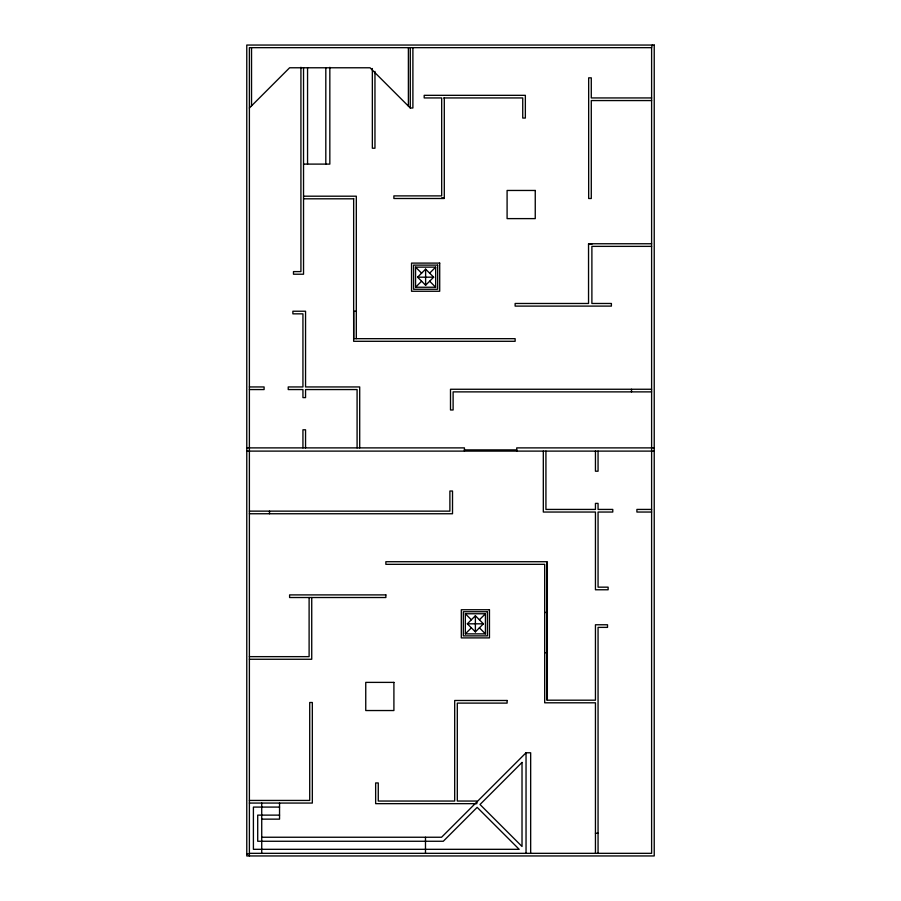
<?xml version="1.0" encoding="UTF-8"?>
<svg xmlns="http://www.w3.org/2000/svg" width="901" height="901" viewBox="0 0 901 901"><rect width="100%" height="100%" fill="white"/><g stroke="black" fill="none" stroke-linecap="round" stroke-linejoin="round"><path stroke-width="1.35" d="M651.614 47.663L249.386 47.663L249.386 853.337L651.614 853.337L651.614 47.663L652.223 45.05M249.386 107.996L289.604 67.778L370.052 67.778L410.282 107.996L412.895 107.996L412.895 47.663M417.58 277.181L425.621 269.14L433.663 277.181L425.621 285.234L417.58 277.181L433.663 277.181M415.564 287.239L435.679 287.239L435.679 267.135L415.564 267.135L415.564 287.239L421.6 281.213M429.642 273.161L435.679 267.135M467.337 623.819L475.379 615.766L483.42 623.819L475.379 631.86L467.337 623.819L483.42 623.819M465.321 633.865L485.436 633.865L485.436 613.761L465.321 613.761L465.321 633.865L471.358 627.839M479.4 619.787L485.436 613.761M530.666 853.337L530.666 752.774L526.038 752.774L441.569 837.243L261.729 837.243M443.697 97.939L522.738 97.939L522.738 118.054L525.351 118.054L525.351 95.326L424.191 95.326L424.191 97.939L441.681 97.939L441.681 195.889L393.883 195.889L393.883 198.502L444.294 198.502L444.294 97.939M651.614 97.939L591.281 97.939L591.281 77.835L588.668 77.835L588.668 198.502L591.281 198.502L591.281 100.563L651.614 100.563M303.536 164.106L329.834 164.106L329.834 67.305M303.536 196.193L356.312 196.193L356.312 338.675M441.681 197.893L444.294 197.893M303.536 198.806L353.654 198.806M651.614 243.754L588.544 243.754L588.544 303.479L515.135 303.479L515.135 306.103L611.396 306.103L611.396 303.479L591.889 303.479L591.889 246.367L651.614 246.367M588.544 244.351L591.889 244.351M356.312 311.228L353.654 311.228L353.699 338.675L515.135 338.675L515.135 341.299L353.654 341.299L353.654 198.502M249.386 386.946L264.094 386.946L264.094 389.559L249.386 389.559M651.614 389.255L450.5 389.266L450.5 409.978L453.113 409.978L453.113 391.879L651.614 391.879M246.773 447.887L464.432 447.887L464.432 451.108M654.227 447.887L516.723 447.887L516.723 451.108M464.432 449.892L516.723 449.892M246.773 451.108L654.227 451.108M651.614 509.425L636.906 509.425L636.906 512.038L651.614 512.038M249.386 511.137L449.892 511.137L449.892 491.022L452.516 491.022L452.516 513.75L249.386 513.75M544.688 612.443L547.346 612.443M544.688 652.673L547.346 652.673M249.386 656.649L309.111 656.649L309.111 597.521M249.386 659.262L311.735 659.262L311.735 597.521M249.386 800.437L309.719 800.437L309.719 702.498L312.332 702.498L312.332 803.061L249.386 803.061M279.547 807.082L253.406 807.082L253.406 849.316L519.179 849.316L477.17 807.352L443.281 841.264L257.709 841.264L257.709 815.123L279.547 815.123M261.729 819.144L279.547 819.144L279.547 803.061M595.448 833.222L598.061 833.222M246.773 853.934L249.386 853.934L249.386 855.95M415.564 267.135L421.6 273.161M429.642 281.213L435.679 287.239M465.321 613.761L471.358 619.787M479.4 627.839L485.436 633.865M631.5 389.255L631.5 391.879M598.061 451.108L598.061 471.212L595.448 471.212L595.448 451.108M598.061 853.337L598.061 627.378L607.522 627.378L607.522 624.765L595.448 624.765L595.448 700.19L547.346 700.19L547.346 561.717L385.865 561.717L385.865 564.33L544.688 564.33L544.688 702.803L595.448 702.803L595.448 853.337M546.704 562.325L546.704 699.987M545.927 451.108L545.927 509.425L595.448 509.425L595.448 503.389L598.061 503.389L598.061 509.425L612.77 509.425L612.77 512.038L598.061 512.038L598.061 587.159L608.119 587.159L608.119 589.772L595.448 589.772L595.448 512.038L543.314 512.038L543.314 451.108M526.038 752.774L526.038 853.337M475.379 615.766L475.379 631.86M425.621 269.14L425.621 285.234M425.486 837.243L425.486 853.337M410.282 47.663L410.282 107.996M408.39 47.663L408.39 106.115M374.962 71.404L374.962 148.226L372.35 148.226L372.35 68.51M359.702 447.887L359.702 386.946L305.552 386.946L305.552 311.228L292.881 311.228L292.881 313.841L302.939 313.841L302.939 386.946L288.23 386.946L288.23 389.559L302.939 389.559L302.939 397.611L305.552 397.611L305.552 389.559L357.089 389.559L357.089 447.887M325.813 67.778L325.813 164.106M307.556 67.778L307.556 164.106M305.552 447.887L305.552 429.788L302.939 429.788L302.939 447.887M303.536 67.778L303.536 274.219L293.478 274.219L293.478 271.606L300.923 271.606L300.923 67.26M269.5 511.137L269.5 513.75M261.729 803.061L261.729 853.337M251.537 47.663L251.537 105.845M522.017 762.449L480.008 804.503L522.017 846.467L522.017 762.449M654.227 45.05L246.773 45.05L246.773 855.95L654.227 855.95L654.227 45.05M535.25 190.46L507.094 190.46L507.094 218.616L535.25 218.616L535.25 190.46M439.699 263.103L411.543 263.103L411.543 291.26L439.699 291.26L439.699 263.103M437.683 265.119L413.559 265.119L413.559 289.255L437.683 289.255L437.683 265.119M385.865 594.897L289.604 594.897L289.604 597.521L385.865 597.521L385.865 594.897M489.457 609.74L461.301 609.74L461.301 637.897L489.457 637.897L489.457 609.74M487.441 611.745L463.317 611.745L463.317 635.881L487.441 635.881L487.441 611.745M393.906 682.384L365.75 682.384L365.75 710.54L393.906 710.54L393.906 682.384M507.117 700.482L454.69 700.482L454.69 801.045L378.262 801.045L378.262 782.946L375.649 782.946L375.649 803.658L476.809 803.658L476.809 801.045L457.303 801.045L457.303 703.107L507.117 703.107L507.117 700.482"/></g></svg>
